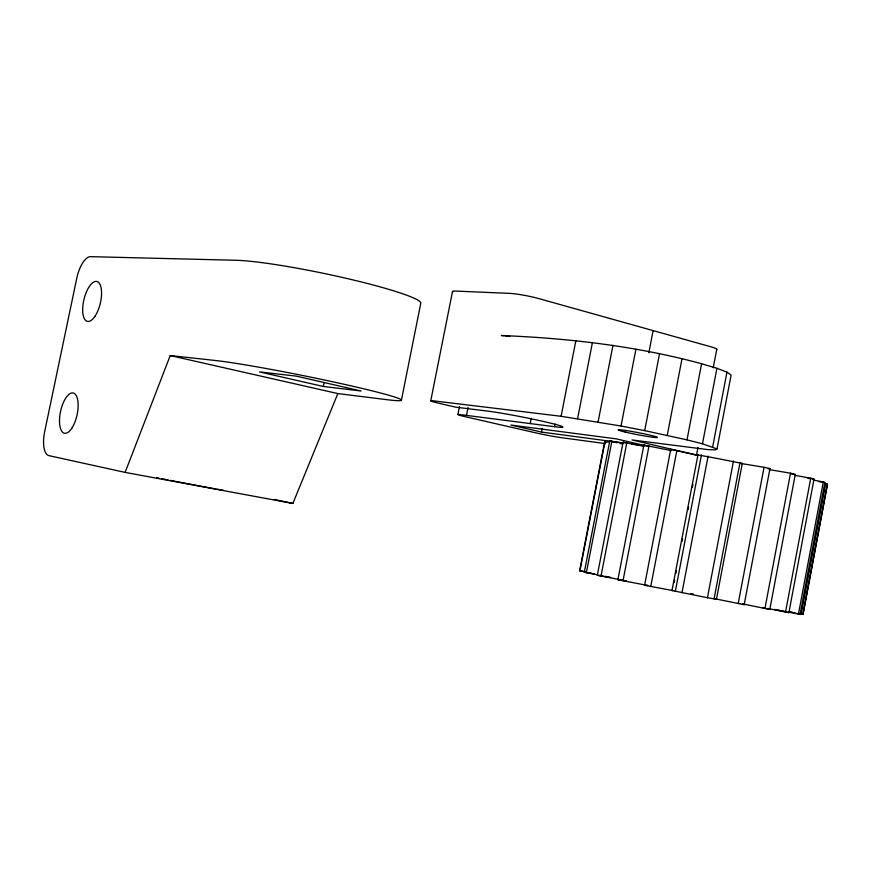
<?xml version="1.0" encoding="UTF-8"?>
<svg xmlns="http://www.w3.org/2000/svg" width="871" height="871" viewBox="0 0 871 871"><rect width="100%" height="100%" fill="white"/><g stroke="black" fill="none" stroke-linecap="round" stroke-linejoin="round"><path stroke-width="1.31" d="M697.943 454.978C712.5 457.395 727.688 460.596 742.299 463.437L716.463 599.204L707.437 597.735L671.977 590.527L697.954 454.869M767.939 608.491L785.533 612.041L810.749 478.201L795.092 475.414M785.533 612.041L788.897 612.596L814.026 479.104L810.749 478.201M788.505 612.106L798.457 614.033L823.291 481.957L813.372 480.019M798.457 614.033L800.111 614.229L824.859 482.556L823.291 481.957M801.309 614.022L825.762 483.841L827.45 484.2L802.997 614.338L798.696 613.532M802.997 614.338L827.45 484.2M738.194 603.57L764.041 467.292L769.975 468.565L744.182 604.681L715.407 598.867L716.463 599.204M790.509 473.193L795.299 474.314L769.812 609.341L764.956 608.47L790.509 473.193L769.55 469.654M701.601 363.74L716.931 368.291L726.958 372.135L731.117 375.02L716.996 448.968L702.472 443.807L686.99 439.866L701.601 363.74C636.287 346.048 568.828 338.242 501.337 335.509A21.448 1.851 11.2 0 1 503.743 335.727M696.441 455.468L697.965 447.498M713.218 367.834L716.779 349.249M674.165 582.59L674.666 579.934M675.94 573.303L676.451 570.647M682.037 541.479L682.537 538.822M688.134 509.644L688.634 506.998M692.445 487.096L692.957 484.45M702.472 443.807L716.931 368.291M675.308 591.453L701.46 454.858M681.971 592.77L708.112 456.099M712.663 446.91L726.958 372.135M707.437 597.735L733.491 460.999M714.046 599.008L740.067 462.316M555.012 424.035L554.5 426.692A42.276 2.069 11.1 0 0 545.845 422.021A42.276 2.069 11.1 0 0 487.488 411.079L455.62 407.149L439.768 403.469A20.752 1.013 11.2 0 1 434.139 400.921L561.098 416.294L621.034 426.017L635.917 349.227M619.063 579.465L597.321 575.263L623.07 442.218L643.811 446.268M601.012 576.079L626.826 442.675M648.83 352.777L653.119 330.61M686.99 439.866L644.692 430.622L659.521 353.822M647.697 585.486L617.887 579.727L643.876 445.07L671.497 450.645M623.005 580.815L649.026 445.865M667.251 435.358L681.993 358.787M671.987 590.484L672.641 590.549L644.584 585.279L670.714 449.403L698.052 455.25M650.735 586.531L676.876 450.459M561.098 416.294L575.84 340.822M577.615 418.581L592.443 342.477M598.094 421.902L612.966 345.352M586.738 572.247L579.64 570.701L604.724 441.477L609.493 442.011M579.923 570.875L605.084 441.249M596.308 574.653L584.332 572.193L609.776 441.009L621.807 443.012M586.368 572.704L611.888 441.118M530.21 423.578L531.245 418.287M647.708 446.213L616.254 438.864L510.907 425.059L541.522 432.081L542.241 428.412M457.917 414.498L459.485 406.572M466.464 415.391L468.043 407.399M401.389 400.322L420.704 303.609A100.535 9.429 11.8 0 0 349.151 279.003A100.535 9.429 11.8 0 0 235.725 260.266L90.551 256.662A22.548 9.124 -76.4 0 0 76.768 278.241L44.671 431.657A22.679 9.189 -78.1 0 0 48.961 455.642L125.119 472.398L292.874 503.449L337.839 393.572L386.365 399.615A100.807 4.66 11.4 0 0 351.949 386.049A100.807 4.66 11.4 0 0 215.17 360.474L170.226 355.564L125.119 472.398M430.764 400.769L452.517 291.48M323.283 386.463L361.138 391.014L296.292 376.13L259.46 371.906L323.283 386.463L324.088 382.478M769.975 468.565L768.189 468.914M670.714 449.403L671.203 450.187M716.996 448.968L715.341 449.882L708.014 449.632L631.976 439.942L689.669 453.486A20.098 0.958 10.9 0 1 695.417 455.01M742.299 463.437L741.167 463.503L764.041 467.292M791.63 474.096L793.764 474.26M617.887 579.727L622.427 580.358M739.904 603.44L740.426 603.527M812.186 478.887L814.026 479.104M554.5 426.692L461.129 414.705A19.031 0.86 11.2 0 0 465.952 416.871L535.872 432.876A18.509 0.817 11.1 0 0 561.142 437.634L605.541 443.633M807.918 478.342L810.15 478.636M541.522 432.081L623.516 442.991M631.573 444.068L643.669 445.68M824.859 482.556L819.001 481.674M776.507 609.776L774.461 609.471L785.076 611.736M647.534 585.464L644.584 585.279M597.321 575.263L606.913 576.885M825.066 484.102L827.254 484.461M623.647 580.554L626.434 581.033L619.738 579.596M762.626 607.501L764.934 607.893M584.332 572.193L590.462 573.27M690.67 593.51L693.305 593.978M742.843 603.973L764.956 608.47M579.64 570.701L583.831 571.474M591.79 573.51L594.882 574.076M607.914 577.07L610.647 577.549L608.296 576.994M599.956 575.35L602.09 575.764M605.334 576.362L606.749 576.646M790.389 611.954L792.752 612.411M621.034 426.017L644.692 430.622M778.554 610.114L779.295 610.266M589.155 572.737L591.529 573.205M782.637 610.941L784.825 611.377M788.941 611.888L792.185 612.563M799.6 613.522L802.877 614.197M793.241 612.781L796.399 613.445M797.64 613.707L800.111 614.229M274.376 499.464L292.874 503.449M620.185 443.437L622.144 443.862M604.724 441.477L606.793 441.935M763.029 607.718L764.379 608.023M786.175 611.975L788.897 612.596M170.226 355.564L337.839 393.572M617.125 442.751L609.776 441.009M766.251 608.448L769.812 609.341M742.571 604.093L744.182 604.681M623.07 442.218L625.443 442.882M643.876 445.07L644.965 445.527M223.216 490.253A48.232 0.599 10.9 0 1 216.727 489.11M215.224 488.849A48.232 0.599 10.9 0 1 193.068 484.744M191.838 484.505A48.232 0.599 10.9 0 1 170.455 480.389M168.038 479.921A48.232 0.599 10.9 0 1 161.549 478.636M159.066 478.146A48.232 0.599 10.9 0 1 156.704 477.678M505.115 335.89A21.448 1.851 11.2 0 1 509.829 336.554M452.822 292.101A20.686 2.134 11.4 0 1 455.99 291.099L509.655 293.385A21.427 2.297 11.3 0 1 539.236 298.709L710.159 346.582A20.044 2.014 10.8 0 1 716.408 349.707M95.233 315.89A20.512 8.394 -76.6 0 0 98.303 282.171A20.512 8.394 -76.6 0 0 82.843 306.211A20.512 8.394 -76.6 0 0 95.233 315.89M71.792 428.282A20.599 8.438 -77.8 0 0 74.982 393.953A20.599 8.438 -77.8 0 0 59.685 417.067A20.599 8.438 -77.8 0 0 71.792 428.282M625.138 432.038A19.989 1.056 10.9 0 0 657.072 437.558A19.989 1.056 10.9 0 0 631.04 431.341A19.989 1.056 10.9 0 0 625.138 432.038"/></g></svg>
